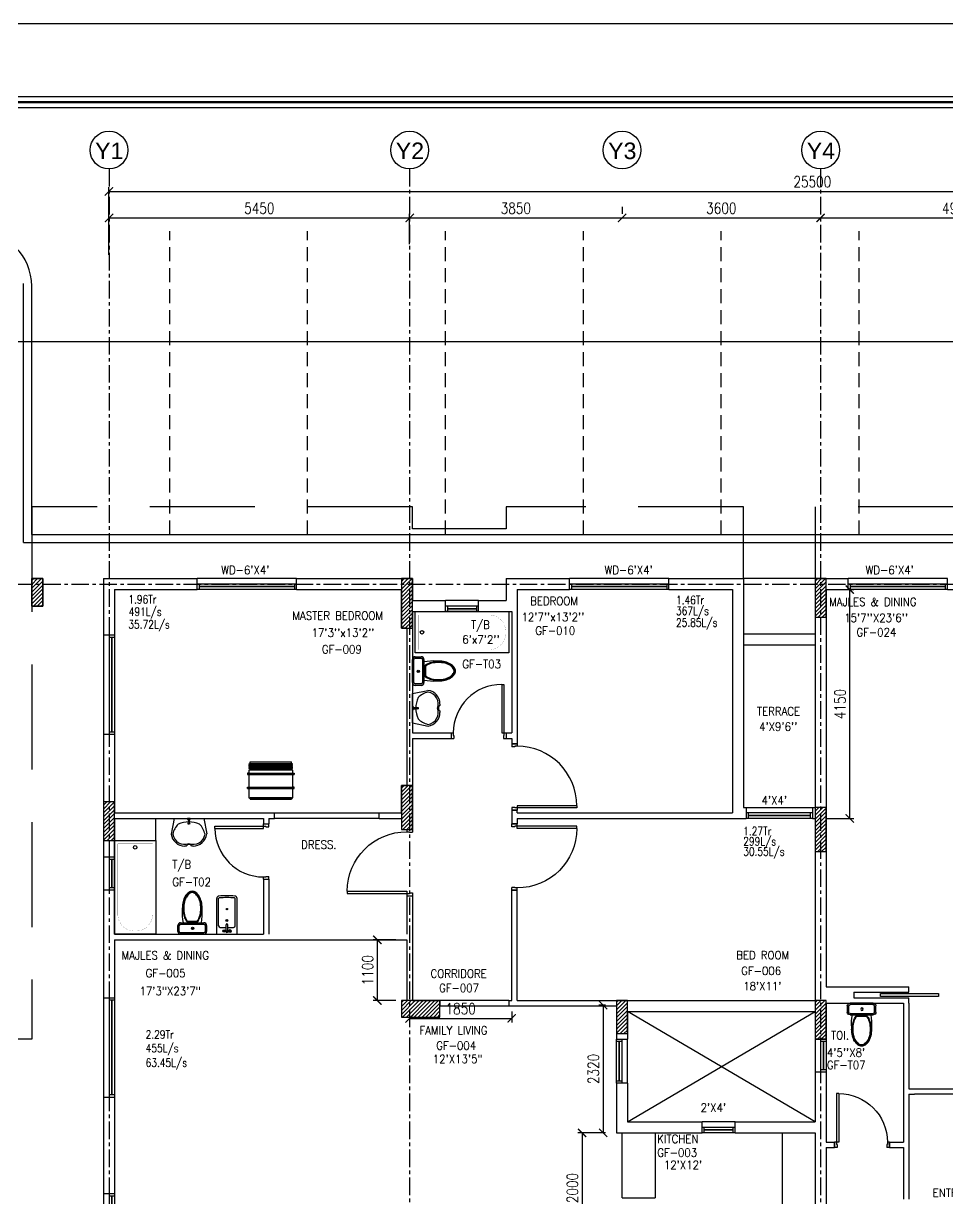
# Model space of a CAD drawing. Header units: millimetres. Extents: x -1288794 to 2153086, y -2701644 to -1428868.
# Drawn here: x 456509 to 473259, y -1485109 to -1463806 of the extents above; entities that cross this region are included whole.
import ezdxf
from ezdxf.enums import TextEntityAlignment as Align

# ---------------------------------------------------------------- set-up
doc = ezdxf.new("R2010")
doc.units = ezdxf.units.MM
doc.header["$LTSCALE"] = 100
doc.header["$PDMODE"] = 34
for name, pattern in [('CENTER', [50.8, 31.75, -6.35, 6.35, -6.35]), ('DASHED', [19.05, 12.7, -6.35]), ('DASHED2', [9.525, 6.35, -3.175]), ('HIDDEN', [9.525, 6.35, -3.175])]:
    doc.linetypes.add(name, pattern=pattern)
for name, color, linetype in [('A-ANNO-DIMS', 1, 'Continuous'), ('A-ANNO-SYMB', 33, 'Continuous'), ('A-ANNO-TEXT', 8, 'Continuous'), ('A-AREA', 8, 'CENTER'), ('A-DOOR', 4, 'Continuous'), ('A-FLOR-OVHD', 4, 'DASHED2'), ('A-FLOR-PFIX', 8, 'Continuous'), ('A-FLOR-SPCL', 8, 'Continuous'), ('A-GLAZ', 5, 'Continuous'), ('A-GRID', 253, 'CENTER'), ('A-WALL-FULL', 8, 'Continuous'), ('AC- SUIPPOR', 7, 'HIDDEN'), ('AC-HLTEXT', 100, 'Continuous'), ('AC-SAD TEXT', 3, 'Continuous'), ('AC-UNIT', 5, 'Continuous'), ('L-WALK', 8, 'Continuous'), ('LOGO LINE', 7, 'Continuous'), ('LOGO1LINE', 7, 'Continuous'), ('S-COL- HACT.', 9, 'Continuous'), ('S-COL.', 8, 'Continuous'), ('WALL', 42, 'Continuous')]:
    doc.layers.add(name, color=color, linetype=linetype)
doc.styles.add('ROMANS', font='romans.shx', dxfattribs={"width": 0.8})
doc.styles.add('SANSSERIF', font='sas_____.pfb')
doc.styles.add('SIMPLEX', font='simplex.shx', dxfattribs={"width": 0.8})
doc.dimstyles.new('100 of DIM2', dxfattribs={"dimscale": 0, "dimtxt": 200, "dimasz": 150, "dimexe": 75, "dimexo": 200, "dimgap": 75, "dimtad": 1, "dimdec": 0, "dimrnd": 5, "dimzin": 0, "dimdsep": 46, "dimtxsty": 'ROMANS', "dimblk": 'ARCHTICK', "dimcen": 100, "dimclrd": 94, "dimclre": 94, "dimclrt": 2, "dimadec": 0, "dimazin": 0, "dimtfac": 1, "dimtdec": 0, "dimtofl": 0, "dimtmove": 2, "dimatfit": 3, "dimldrblk": 'OPEN90', "dimfxl": 75, "dimtolj": 1, "dimtzin": 0, "dimarcsym": 0})
pattern_1 = [(45, (1580014.344, -1109556.65), (-35.355339, 35.355339), [])]

# ---------------------------------------------------------------- blocks, each defined once
blk = doc.blocks.new('W-180')
for p, q in [((1800, 100), (0, 100)), ((1800, 0), (0, 0)), ((40, 0), (40, 100)), ((1760, 100), (1760, 0))]:
    blk.add_line(p, q)
at = {"linetype": 'Continuous'}
for p, q in [((1760, 53), (40, 53)), ((1760, 47), (40, 47))]:
    blk.add_line(p, q, dxfattribs=at)
blk = doc.blocks.new('D-120-R1')
for p, q in [((-80, 1180), (-40, 1180)), ((-80, 1180), (-80, 100)), ((-40, 1180), (-40, 55)), ((-1200, 100), (-1160, 100)), ((-1200, 100), (-1200, 0)), ((-1160, 100), (-1160, 55)), ((-1160, 55), (-1150, 55)), ((-1150, 55), (-1150, 0)), ((-80, 100), (0, 100)), ((-50, 55), (-40, 55)), ((-50, 55), (-50, 0)), ((-50, 0), (0, 0)), ((0, 100), (0, 0)), ((-1200, 0), (-1150, 0))]:
    blk.add_line(p, q)
at = {"linetype": 'Continuous'}
blk.add_arc((-80, 100), 1080, 90, 180, dxfattribs=at)
blk = doc.blocks.new('D-100-R1')
for p, q in [((-80, 980), (-80, 100)), ((-80, 980), (-40, 980)), ((-40, 980), (-40, 55)), ((-1000, 100), (-1000, 0)), ((-1000, 100), (-960, 100)), ((-960, 100), (-960, 55)), ((-960, 55), (-950, 55)), ((-950, 55), (-950, 0)), ((-80, 100), (0, 100)), ((-50, 55), (-50, 0)), ((-50, 55), (-40, 55)), ((-50, 0), (0, 0)), ((0, 100), (0, 0)), ((-1000, 0), (-950, 0))]:
    blk.add_line(p, q)
at = {"linetype": 'Continuous'}
blk.add_arc((-80, 100), 880, 90, 180, dxfattribs=at)
blk = doc.blocks.new('W-60')
for p, q in [((600, 100), (0, 100)), ((600, 0), (0, 0)), ((40, 0), (40, 100)), ((560, 100), (560, 0))]:
    blk.add_line(p, q)
at = {"linetype": 'Continuous'}
for p, q in [((560, 53), (40, 53)), ((560, 47), (40, 47))]:
    blk.add_line(p, q, dxfattribs=at)
blk = doc.blocks.new('BIDET-1')
for p, q in [((175, 0), (-175, 0)), ((-185, -10), (-185, -649)), ((-150, -155), (-150, -649)), ((-15, -125), (-120, -125)), ((-39, -59), (-69, -59)), ((-54, -44), (-54, -74)), ((-15, -54), (-15, -174)), ((15, -54), (15, -174)), ((120, -125), (15, -125)), ((39, -59), (69, -59)), ((54, -44), (54, -74)), ((150, -155), (150, -649)), ((185, -10), (185, -649)), ((12, -250), (-12, -250)), ((-9, -259), (9, -241)), ((-9, -241), (9, -259)), ((0, -238), (0, -262))]:
    blk.add_line(p, q)
for centre, radius in [((-54, -59), 25), ((-54, -59), 20), ((-54, -59), 15.2), ((-54, -59), 10.2), ((54, -59), 20), ((54, -59), 15.2), ((54, -59), 10.2), ((0, -250), 17.5), ((0, -250), 12.5), ((0, -457), 12.5), ((0, -457), 10)]:
    blk.add_circle(centre, radius)
for centre, radius, start, end in [((-175, -10), 10, 90, 180), ((175, -10), 10, 0, 90), ((-120, -155), 30, 90, 180), ((0, -54), 20, 318.5904, 221.4096), ((0, -54), 15, 0, 180), ((0, -174), 15, 180, 0), ((120, -155), 30, 0, 90), ((-140, -649), 45, 180, 265.2062), ((-140, -649), 10, 180, 265.2062), ((0, 1020), 1720, 265.2062, 274.7938), ((0, 1020), 1685, 265.2062, 274.7938), ((140, -649), 10, 274.7938, 0), ((140, -649), 45, 274.7938, 0)]:
    blk.add_arc(centre, radius, start, end)
blk = doc.blocks.new('WC-1')
for p, q in [((-210, 0), (210, 0)), ((-260, -160), (-260, -50)), ((-235, -160), (-235, -50)), ((-210, -25), (210, -25)), ((210, -185), (-210, -185)), ((210, -210), (-210, -210)), ((235, -50), (235, -160)), ((260, -50), (260, -160)), ((91, -223), (-91, -223)), ((86, -235), (-86, -235))]:
    blk.add_line(p, q)
for radius in [22.1, 17.1]:
    blk.add_circle((-6, -107), radius)
for centre, radius, start, end in [((-210, -50), 50, 90, 180), ((-210, -160), 50, 180, 270), ((-210, -50), 25, 90, 180), ((-210, -160), 25, 180, 270), ((722, -383), 904, 168.9529, 184.0632), ((210, -50), 50, 360, 90), ((210, -50), 25, 360, 90), ((210, -160), 25, 270, 360), ((210, -160), 50, 270, 360), ((352, -470), 520, 166.4766, 180), ((352, -470), 507, 166.4766, 180), ((178, -428), 341, 149.8586, 166.4766), ((178, -428), 328, 149.8586, 166.4766), ((69, -365), 214, 138.4152, 149.8586), ((69, -365), 201, 139.9943, 149.8586), ((-69, -365), 201, 30.1414, 40.0057), ((-69, -365), 214, 30.1414, 41.5848), ((-178, -428), 328, 13.5234, 30.1414), ((-178, -428), 341, 13.5234, 30.1414), ((-352, -470), 507, 360, 13.5234), ((-352, -470), 520, 360, 13.5234), ((352, -470), 532, 177.5541, 180), ((352, -470), 532, 180, 193.5234), ((352, -470), 520, 180, 193.5234), ((178, -512), 353, 193.5234, 210.1414), ((352, -470), 507, 180, 193.5234), ((178, -512), 341, 193.5234, 210.1414), ((178, -512), 328, 193.5234, 210.1414), ((-178, -512), 328, 329.8586, 346.4766), ((-178, -512), 341, 329.8586, 346.4766), ((-178, -512), 353, 329.8586, 346.4766), ((-352, -470), 507, 346.4766, 360), ((-352, -470), 520, 346.4766, 360), ((-352, -470), 532, 346.4766, 360), ((-352, -470), 532, 360, 2.4459), ((69, -575), 226, 210.1414, 234.4972), ((69, -575), 214, 210.1414, 234.4972), ((69, -575), 201, 210.1414, 234.4972), ((0, -672), 108, 234.4972, 270), ((0, -672), 95.9, 234.4972, 270), ((0, -672), 83.4, 234.4972, 270), ((0, -672), 83.4, 270, 305.5028), ((0, -672), 95.9, 270, 305.5028), ((0, -672), 108, 270, 305.5028), ((-69, -575), 201, 305.5028, 329.8586), ((-69, -575), 214, 305.5028, 329.8586), ((-69, -575), 226, 305.5028, 329.8586)]:
    blk.add_arc(centre, radius, start, end)
at = {"linetype": 'Continuous', "ltscale": 50}
blk.add_arc((-722, -383), 904, 355.9368, 11.0471, dxfattribs=at)
blk = doc.blocks.new('LAV-4')
for p, q in [((-266, 0), (-322, -283)), ((-266, 0), (268, 0)), ((268, 0), (324, -280)), ((-48, -500), (-75, -500)), ((75, -500), (50, -500))]:
    blk.add_line(p, q)
for points in [[(-25, 0), (-25, -18), (25, -18), (25, 0)], [(-9, -20), (-9, -57), (8, -57), (8, -20)]]:
    blk.add_lwpolyline(points, close=True)
blk.add_circle((0, -91), 15.4)
for centre, radius, start, end in [((74, -366), 375, 135.3333, 167.1432), ((0, -539), 477, 66.1261, 113.874), ((-74, -366), 375, 12.5199, 44.6667), ((-75, -250), 250, 187.6784, 270), ((-75, -250), 220, 188.5814, 289.9523), ((75, -250), 220, 250.0878, 350.8515), ((75, -250), 250, 270, 353.0121), ((1, -527), 55.9, 28.7827, 151.2173), ((50, -499), 0, 238.1883, 0)]:
    blk.add_arc(centre, radius, start, end)
blk = doc.blocks.new('BT-2')
blk.add_lwpolyline([(0, 750), (1700, 750), (1700, 0), (0, 0)], close=True)
at = {"const_width": 2}
blk.add_lwpolyline([(60, 690), (1340, 690, -0.414214), (1640, 390), (1640, 360, -0.414214), (1340, 60), (60, 60)], format="xyb", close=True, dxfattribs=at)
blk.add_circle((125, 375), 31.9)
blk = doc.blocks.new('W-80')
for p, q in [((800, 100), (0, 100)), ((800, 0), (0, 0)), ((40, 0), (40, 100)), ((760, 100), (760, 0))]:
    blk.add_line(p, q)
at = {"linetype": 'Continuous'}
for p, q in [((760, 53), (40, 53)), ((760, 47), (40, 47))]:
    blk.add_line(p, q, dxfattribs=at)
blk = doc.blocks.new('W-120')
for p, q in [((1200, 100), (0, 100)), ((1200, 0), (0, 0)), ((40, 0), (40, 100)), ((1160, 100), (1160, 0))]:
    blk.add_line(p, q)
at = {"linetype": 'Continuous'}
for p, q in [((1160, 53), (40, 53)), ((1160, 47), (40, 47))]:
    blk.add_line(p, q, dxfattribs=at)
blk = doc.blocks.new('_ArchTick')
at = {"color": 0, "linetype": 'ByBlock', "const_width": 0.15}
blk.add_lwpolyline([(-0.5, -0.5), (0.5, 0.5)], dxfattribs=at)
blk = doc.blocks.new('*D63')
at = {"layer": 'A-ANNO-DIMS', "color": 94, "lineweight": -2, "ltscale": 3, "transparency": 16777216}
for p, q in [((467359, -1467131), (467359, -1467256)), ((470959, -1467131), (470959, -1467256)), ((467359, -1467331), (470959, -1467331))]:
    blk.add_line(p, q, dxfattribs=at)
at = {"layer": 'Defpoints', "color": 0, "ltscale": 3, "transparency": 16777216}
for p in [(467359, -1467331), (470959, -1467331), (470959, -1467331)]:
    blk.add_point(p, dxfattribs=at)
at = {"layer": 'A-ANNO-DIMS', "color": 94, "lineweight": -2, "ltscale": 3, "transparency": 16777216, "xscale": 150, "yscale": 150, "zscale": 150, "rotation": 180}
blk.add_blockref('_ArchTick', (467359, -1467331), dxfattribs=at)
at = {"layer": 'A-ANNO-DIMS', "color": 94, "lineweight": -2, "ltscale": 3, "transparency": 16777216, "xscale": 150, "yscale": 150, "zscale": 150}
blk.add_blockref('_ArchTick', (470959, -1467331), dxfattribs=at)
at = {"layer": 'A-ANNO-DIMS', "color": 2, "ltscale": 3, "transparency": 16777216, "insert": (469159, -1467156), "char_height": 200, "attachment_point": 5, "style": 'ROMANS'}
blk.add_mtext('\\A1;3600', dxfattribs=at)
blk = doc.blocks.new('_Open90')
at = {"color": 0, "linetype": 'ByBlock', "lineweight": -2}
for p, q in [((0, 0), (-1, 0)), ((-0.5, 0.5), (0, 0)), ((0, 0), (-0.5, -0.5))]:
    blk.add_line(p, q, dxfattribs=at)
blk = doc.blocks.new('*D65')
at = {"layer": 'A-ANNO-DIMS', "color": 94, "lineweight": -2, "ltscale": 3, "transparency": 16777216}
for p, q in [((458059, -1467807), (458059, -1467256)), ((463509, -1467807), (463509, -1467256)), ((458059, -1467331), (463509, -1467331))]:
    blk.add_line(p, q, dxfattribs=at)
at = {"layer": 'Defpoints', "color": 0, "ltscale": 3, "transparency": 16777216}
for p in [(463509, -1467331), (458059, -1468007), (463509, -1468007)]:
    blk.add_point(p, dxfattribs=at)
at = {"layer": 'A-ANNO-DIMS', "color": 94, "lineweight": -2, "ltscale": 3, "transparency": 16777216, "xscale": 150, "yscale": 150, "zscale": 150, "rotation": 180}
blk.add_blockref('_ArchTick', (458059, -1467331), dxfattribs=at)
at = {"layer": 'A-ANNO-DIMS', "color": 94, "lineweight": -2, "ltscale": 3, "transparency": 16777216, "xscale": 150, "yscale": 150, "zscale": 150}
blk.add_blockref('_ArchTick', (463509, -1467331), dxfattribs=at)
at = {"layer": 'A-ANNO-DIMS', "color": 2, "ltscale": 3, "transparency": 16777216, "insert": (460784, -1467156), "char_height": 200, "attachment_point": 5, "style": 'ROMANS'}
blk.add_mtext('\\A1;5450', dxfattribs=at)
blk = doc.blocks.new('*D66')
at = {"layer": 'A-ANNO-DIMS', "color": 94, "lineweight": -2, "ltscale": 3, "transparency": 16777216}
for p, q in [((463509, -1467807), (463509, -1467256)), ((467359, -1467131), (467359, -1467256)), ((463509, -1467331), (467359, -1467331))]:
    blk.add_line(p, q, dxfattribs=at)
at = {"layer": 'Defpoints', "color": 0, "ltscale": 3, "transparency": 16777216}
for p in [(467359, -1467331), (467359, -1467331), (463509, -1468007)]:
    blk.add_point(p, dxfattribs=at)
at = {"layer": 'A-ANNO-DIMS', "color": 94, "lineweight": -2, "ltscale": 3, "transparency": 16777216, "xscale": 150, "yscale": 150, "zscale": 150, "rotation": 180}
blk.add_blockref('_ArchTick', (463509, -1467331), dxfattribs=at)
at = {"layer": 'A-ANNO-DIMS', "color": 94, "lineweight": -2, "ltscale": 3, "transparency": 16777216, "xscale": 150, "yscale": 150, "zscale": 150}
blk.add_blockref('_ArchTick', (467359, -1467331), dxfattribs=at)
at = {"layer": 'A-ANNO-DIMS', "color": 2, "ltscale": 3, "transparency": 16777216, "insert": (465434, -1467156), "char_height": 200, "attachment_point": 5, "style": 'ROMANS'}
blk.add_mtext('\\A1;3850', dxfattribs=at)
blk = doc.blocks.new('*D67')
at = {"layer": 'A-ANNO-DIMS', "color": 94, "lineweight": -2, "ltscale": 3, "transparency": 16777216}
for p, q in [((470959, -1467131), (470959, -1467256)), ((475909, -1467131), (475909, -1467256)), ((470959, -1467331), (475909, -1467331))]:
    blk.add_line(p, q, dxfattribs=at)
at = {"layer": 'Defpoints', "color": 0, "ltscale": 3, "transparency": 16777216}
for p in [(470959, -1467331), (475909, -1467331), (475909, -1467331)]:
    blk.add_point(p, dxfattribs=at)
at = {"layer": 'A-ANNO-DIMS', "color": 94, "lineweight": -2, "ltscale": 3, "transparency": 16777216, "xscale": 150, "yscale": 150, "zscale": 150, "rotation": 180}
blk.add_blockref('_ArchTick', (470959, -1467331), dxfattribs=at)
at = {"layer": 'A-ANNO-DIMS', "color": 94, "lineweight": -2, "ltscale": 3, "transparency": 16777216, "xscale": 150, "yscale": 150, "zscale": 150}
blk.add_blockref('_ArchTick', (475909, -1467331), dxfattribs=at)
at = {"layer": 'A-ANNO-DIMS', "color": 2, "ltscale": 3, "transparency": 16777216, "insert": (473434, -1467156), "char_height": 200, "attachment_point": 5, "style": 'ROMANS'}
blk.add_mtext('\\A1;4950', dxfattribs=at)
blk = doc.blocks.new('*D68')
at = {"layer": 'A-ANNO-DIMS', "color": 94, "lineweight": -2, "ltscale": 3, "transparency": 16777216}
for p, q in [((458059, -1468002), (458059, -1466776)), ((458059, -1466851), (483559, -1466851)), ((483559, -1468002), (483559, -1466776))]:
    blk.add_line(p, q, dxfattribs=at)
at = {"layer": 'Defpoints', "color": 0, "ltscale": 3, "transparency": 16777216}
for p in [(483559, -1466851), (458059, -1468202), (483559, -1468202)]:
    blk.add_point(p, dxfattribs=at)
at = {"layer": 'A-ANNO-DIMS', "color": 94, "lineweight": -2, "ltscale": 3, "transparency": 16777216, "xscale": 150, "yscale": 150, "zscale": 150, "rotation": 180}
blk.add_blockref('_ArchTick', (458059, -1466851), dxfattribs=at)
at = {"layer": 'A-ANNO-DIMS', "color": 94, "lineweight": -2, "ltscale": 3, "transparency": 16777216, "xscale": 150, "yscale": 150, "zscale": 150}
blk.add_blockref('_ArchTick', (483559, -1466851), dxfattribs=at)
at = {"layer": 'A-ANNO-DIMS', "color": 2, "ltscale": 3, "transparency": 16777216, "insert": (470809, -1466676), "char_height": 200, "attachment_point": 5, "style": 'ROMANS'}
blk.add_mtext('\\A1;25500', dxfattribs=at)
blk = doc.blocks.new('*D93')
at = {"layer": 'AC-HLTEXT', "color": 94, "lineweight": -2, "transparency": 16777216}
for p, q in [((463259, -1480419), (462848, -1480419)), ((462923, -1480419), (462923, -1481519)), ((463259, -1481519), (462848, -1481519))]:
    blk.add_line(p, q, dxfattribs=at)
at = {"layer": 'Defpoints', "color": 0, "transparency": 16777216}
for p in [(463459, -1480419), (462923, -1481519), (463459, -1481519)]:
    blk.add_point(p, dxfattribs=at)
at = {"layer": 'AC-HLTEXT', "color": 94, "lineweight": -2, "transparency": 16777216, "xscale": 150, "yscale": 150, "zscale": 150}
for p, rotation in [((462923, -1480419), 90), ((462923, -1481519), 270)]:
    blk.add_blockref('_ArchTick', p, dxfattribs=dict(at, rotation=rotation))
at = {"layer": 'AC-HLTEXT', "color": 2, "transparency": 16777216, "insert": (462748, -1480969), "char_height": 200, "attachment_point": 5, "rotation": 90, "style": 'ROMANS'}
blk.add_mtext('\\A1;1100', dxfattribs=at)
blk = doc.blocks.new('*D96')
at = {"layer": 'AC-HLTEXT', "color": 94, "lineweight": -2, "transparency": 16777216}
for p, q in [((467059, -1481601), (466941, -1481601)), ((467016, -1481601), (467016, -1483919)), ((467059, -1483919), (466941, -1483919))]:
    blk.add_line(p, q, dxfattribs=at)
at = {"layer": 'Defpoints', "color": 0, "transparency": 16777216}
for p in [(467259, -1481601), (467016, -1483919), (467259, -1483919)]:
    blk.add_point(p, dxfattribs=at)
at = {"layer": 'AC-HLTEXT', "color": 94, "lineweight": -2, "transparency": 16777216, "xscale": 150, "yscale": 150, "zscale": 150}
for p, rotation in [((467016, -1481601), 90), ((467016, -1483919), 270)]:
    blk.add_blockref('_ArchTick', p, dxfattribs=dict(at, rotation=rotation))
at = {"layer": 'AC-HLTEXT', "color": 2, "transparency": 16777216, "insert": (466841, -1482760), "char_height": 200, "attachment_point": 5, "rotation": 90, "style": 'ROMANS'}
blk.add_mtext('\\A1;2320', dxfattribs=at)
blk = doc.blocks.new('*D97')
at = {"layer": 'AC-HLTEXT', "color": 94, "lineweight": -2, "transparency": 16777216}
for p, q in [((463509, -1481719), (463509, -1481918)), ((465359, -1481719), (465359, -1481918)), ((463509, -1481843), (465359, -1481843))]:
    blk.add_line(p, q, dxfattribs=at)
at = {"layer": 'Defpoints', "color": 0, "transparency": 16777216}
for p in [(463509, -1481519), (465359, -1481519), (465359, -1481843)]:
    blk.add_point(p, dxfattribs=at)
at = {"layer": 'AC-HLTEXT', "color": 94, "lineweight": -2, "transparency": 16777216, "xscale": 150, "yscale": 150, "zscale": 150, "rotation": 180}
blk.add_blockref('_ArchTick', (463509, -1481843), dxfattribs=at)
at = {"layer": 'AC-HLTEXT', "color": 94, "lineweight": -2, "transparency": 16777216, "xscale": 150, "yscale": 150, "zscale": 150}
blk.add_blockref('_ArchTick', (465359, -1481843), dxfattribs=at)
at = {"layer": 'AC-HLTEXT', "color": 2, "transparency": 16777216, "insert": (464434, -1481668), "char_height": 200, "attachment_point": 5, "style": 'ROMANS'}
blk.add_mtext('\\A1;1850', dxfattribs=at)
blk = doc.blocks.new('*D98')
at = {"layer": 'AC-HLTEXT', "color": 94, "lineweight": -2, "transparency": 16777216}
for p, q in [((467059, -1483919), (466560, -1483919)), ((466635, -1483919), (466635, -1485919)), ((467059, -1485919), (466560, -1485919))]:
    blk.add_line(p, q, dxfattribs=at)
at = {"layer": 'Defpoints', "color": 0, "transparency": 16777216}
for p in [(467259, -1483919), (466635, -1485919), (467259, -1485919)]:
    blk.add_point(p, dxfattribs=at)
at = {"layer": 'AC-HLTEXT', "color": 94, "lineweight": -2, "transparency": 16777216, "xscale": 150, "yscale": 150, "zscale": 150}
for p, rotation in [((466635, -1483919), 90), ((466635, -1485919), 270)]:
    blk.add_blockref('_ArchTick', p, dxfattribs=dict(at, rotation=rotation))
at = {"layer": 'AC-HLTEXT', "color": 2, "transparency": 16777216, "insert": (466460, -1484919), "char_height": 200, "attachment_point": 5, "rotation": 90, "style": 'ROMANS'}
blk.add_mtext('\\A1;2000', dxfattribs=at)
blk = doc.blocks.new('*D99')
at = {"layer": 'AC-HLTEXT', "color": 94, "lineweight": -2, "transparency": 16777216}
for p, q in [((471059, -1474069), (471562, -1474069)), ((471487, -1478219), (471487, -1474069)), ((471059, -1478219), (471562, -1478219))]:
    blk.add_line(p, q, dxfattribs=at)
at = {"layer": 'Defpoints', "color": 0, "transparency": 16777216}
for p in [(470859, -1474069), (471487, -1474069), (470859, -1478219)]:
    blk.add_point(p, dxfattribs=at)
at = {"layer": 'AC-HLTEXT', "color": 94, "lineweight": -2, "transparency": 16777216, "xscale": 150, "yscale": 150, "zscale": 150}
for p, rotation in [((471487, -1474069), 90), ((471487, -1478219), 270)]:
    blk.add_blockref('_ArchTick', p, dxfattribs=dict(at, rotation=rotation))
at = {"layer": 'AC-HLTEXT', "color": 2, "transparency": 16777216, "insert": (471312, -1476144), "char_height": 200, "attachment_point": 5, "rotation": 90, "style": 'ROMANS'}
blk.add_mtext('\\A1;4150', dxfattribs=at)
blk = doc.blocks.new('A$C44FB0367')
at = {"layer": 'WALL', "ltscale": 30}
h = blk.add_hatch(dxfattribs=at)
h.set_pattern_fill('NET3', color=2, scale=100, style=0)
h.set_pattern_definition([(0, (19935.246, -11666.627), (0, 12.5), []), (60, (19935.246, -11666.627), (-10.8253175, 6.25), []), (120, (19935.246, -11666.627), (-10.8253175, -6.25), [])])
h.paths.add_polyline_path([(775, 250), (775, 275), (25, 275), (25, 250)])
at = {"layer": 'WALL', "color": 5, "ltscale": 30}
for p, q in [((25, 250), (25, 275)), ((25, 275), (775, 275)), ((775, 250), (775, 275))]:
    blk.add_line(p, q, dxfattribs=at)
at = {"layer": 'WALL', "color": 8, "ltscale": 30}
for p, q in [((25, -275), (0, -287.5)), ((0, -287.5), (25, -300)), ((25, -300), (0, -312.5)), ((0, -312.5), (25, -325)), ((25, -325), (0, -337.5)), ((0, -337.5), (25, -350)), ((25, -350), (0, -362.5)), ((0, -362.5), (25, -375)), ((25, -250), (25, -275)), ((25, -250), (25, -275)), ((25, -275), (775, -275)), ((25, -300), (775, -300)), ((25, -325), (775, -325)), ((25, -350), (775, -350)), ((25, -375), (775, -375)), ((25, -375), (25, -400)), ((25, -400), (775, -400)), ((775, -250), (775, -275)), ((775, -275), (800, -287.5)), ((800, -287.5), (775, -300)), ((775, -300), (800, -312.5)), ((800, -312.5), (775, -325)), ((775, -325), (800, -337.5)), ((800, -337.5), (775, -350)), ((775, -350), (800, -362.5)), ((800, -362.5), (775, -375)), ((775, -375), (775, -400))]:
    blk.add_line(p, q, dxfattribs=at)
at = {"layer": 'WALL', "color": 5, "ltscale": 30}
blk.add_lwpolyline([(0, 250), (800, 250), (800, -250), (0, -250)], close=True, dxfattribs=at)
blk = doc.blocks.new('A$C5F1D0244')
at = {"layer": 'AC- SUIPPOR', "ltscale": 5}
for p, q in [((-25, 425), (-25, -425)), ((0, 425), (0, -425))]:
    blk.add_line(p, q, dxfattribs=at)
at = {"layer": 'AC- SUIPPOR', "ltscale": 30}
for points in [[(-25, 400), (0, 400), (0, 425), (-25, 425)], [(-25, -400), (0, -400), (0, -425), (-25, -425)]]:
    blk.add_lwpolyline(points, close=True, dxfattribs=at)
for centre in [(-12.5, 412.5), (-12.5, -412.5)]:
    blk.add_circle(centre, 5, dxfattribs=at)

msp = doc.modelspace()

# ---------------------------------------------------------------- hatches: boundary and pattern name
at = {"layer": 'S-COL- HACT.', "linetype": 'Continuous', "ltscale": 3}
h = msp.add_hatch(dxfattribs=at)
h.set_pattern_fill('ANSI31', color=256, scale=400, style=0)
h.set_pattern_definition(pattern_1)
h.paths.add_polyline_path([(456859.2, -1474368.6), (456859.2, -1473868.6), (456659.2, -1473868.6), (456659.2, -1474368.6)])
h = msp.add_hatch(dxfattribs=at)
h.set_pattern_fill('ANSI31', color=256, scale=400, style=0)
h.set_pattern_definition(pattern_1)
h.paths.add_polyline_path([(463559.2, -1474768.6), (463559.2, -1473868.6), (463359.2, -1473868.6), (463359.2, -1474768.6)])
h = msp.add_hatch(dxfattribs=at)
h.set_pattern_fill('ANSI31', color=256, scale=400, style=0)
h.set_pattern_definition(pattern_1)
h.paths.add_polyline_path([(470859.2, -1473868.6), (470859.2, -1474568.6), (471059.2, -1474568.6), (471059.2, -1473868.6)])
h = msp.add_hatch(dxfattribs=at)
h.set_pattern_fill('ANSI31', color=256, scale=400, style=0)
h.set_pattern_definition(pattern_1)
h.paths.add_polyline_path([(463559.2, -1478418.6), (463559.2, -1477618.6), (463359.2, -1477618.6), (463359.2, -1478418.6)])
h = msp.add_hatch(dxfattribs=at)
h.set_pattern_fill('ANSI31', color=256, scale=400, style=0)
h.set_pattern_definition(pattern_1)
h.paths.add_polyline_path([(457959.2, -1477918.6), (457959.2, -1478618.6), (458159.2, -1478618.6), (458159.2, -1477918.6)])
h = msp.add_hatch(dxfattribs=at)
h.set_pattern_fill('ANSI31', color=256, scale=400, style=0)
h.set_pattern_definition(pattern_1)
h.paths.add_polyline_path([(471059.2, -1478818.6), (471059.2, -1478018.6), (470859.2, -1478018.6), (470859.2, -1478818.6)])
h = msp.add_hatch(dxfattribs=at)
h.set_pattern_fill('ANSI31', color=256, scale=400, style=0)
h.set_pattern_definition(pattern_1)
h.paths.add_polyline_path([(464059.2, -1481518.6), (463359.2, -1481518.6), (463359.2, -1481818.6), (464059.2, -1481818.6)])
h = msp.add_hatch(dxfattribs=at)
h.set_pattern_fill('ANSI31', color=256, scale=400, style=0)
h.set_pattern_definition(pattern_1)
h.paths.add_polyline_path([(467259.2, -1481518.6), (467259.2, -1482118.6), (467459.2, -1482118.6), (467459.2, -1481518.6)])
h = msp.add_hatch(dxfattribs=at)
h.set_pattern_fill('ANSI31', color=256, scale=400, style=0)
h.set_pattern_definition(pattern_1)
h.paths.add_polyline_path([(470859.2, -1481518.6), (470859.2, -1482218.6), (471059.2, -1482218.6), (471059.2, -1481518.6)])

# ---------------------------------------------------------------- linework, layer by layer
at = {"layer": 'A-ANNO-SYMB', "ltscale": 3}
for centre in [(458059.2, -1466100.5), (463509.2, -1466100.5), (467359.2, -1466100.5), (470959.2, -1466100.5)]:
    msp.add_circle(centre, 342.2, dxfattribs=at)
at = {"layer": 'A-AREA', "ltscale": 15}
msp.add_line((453659.2, -1469568.6), (485759.2, -1469568.6), dxfattribs=at)
at = {"layer": 'A-DOOR', "ltscale": 3}
msp.add_lwpolyline([(472043.2, -1481443.6), (472043.2, -1481393.6), (473093.2, -1481393.6), (473093.2, -1481443.6), (472043.2, -1481443.6)], dxfattribs=at)
at = {"layer": 'A-FLOR-OVHD', "linetype": 'Continuous', "ltscale": 3}
for p, q in [((461059.2, -1478118.6), (462959.2, -1478118.6)), ((462959.2, -1478218.6), (461059.2, -1478218.6)), ((465309.2, -1481518.6), (464059.2, -1481518.6)), ((464059.2, -1481618.6), (465309.2, -1481618.6)), ((472659.2, -1483118.6), (474459.2, -1483118.6)), ((474459.2, -1483218.6), (472659.2, -1483218.6))]:
    msp.add_line(p, q, dxfattribs=at)
at = {"layer": 'A-FLOR-OVHD', "ltscale": 3}
msp.add_lwpolyline([(479259.2, -1472568.6), (470859.2, -1472568.6), (470859.2, -1473868.6), (469559.2, -1473868.6), (469559.2, -1472568.6), (465259.2, -1472568.6), (465259.2, -1472968.6), (463559.2, -1472968.6), (463559.2, -1472568.6), (456659.2, -1472568.6), (456659.2, -1482218.6), (455659.2, -1482218.6), (455659.2, -1486718.6)], dxfattribs=at)
at = {"layer": 'A-FLOR-PFIX', "ltscale": 3}
msp.add_line((458909.2, -1478618.6), (458909.2, -1478218.6), dxfattribs=at)
at = {"layer": 'A-FLOR-SPCL', "ltscale": 3}
for p, q in [((469559.2, -1474868.6), (470859.2, -1474868.6)), ((469559.2, -1475068.6), (470859.2, -1475068.6)), ((467459.2, -1483718.6), (470859.2, -1481718.6)), ((470859.2, -1483718.6), (467459.2, -1481718.6)), ((467359.2, -1485098.6), (467359.2, -1483918.6)), ((467959.2, -1483918.6), (467959.2, -1485098.6)), ((470259.2, -1483918.6), (470259.2, -1487068.6)), ((467359.2, -1485098.6), (467959.2, -1485098.6))]:
    msp.add_line(p, q, dxfattribs=at)
at = {"layer": 'A-GLAZ', "ltscale": 3}
for p, q in [((461459.2, -1473868.6), (459659.2, -1473868.6)), ((468209.2, -1473868.6), (466409.2, -1473868.6)), ((473259.2, -1473868.6), (471459.2, -1473868.6)), ((464759.2, -1474268.6), (464159.2, -1474268.6)), ((457959.2, -1474893.6), (457959.2, -1476693.6)), ((469609.2, -1478018.6), (470809.2, -1478018.6)), ((457959.2, -1478918.6), (457959.2, -1479518.6)), ((457959.2, -1481468.6), (457959.2, -1483268.6)), ((467459.2, -1483018.6), (467459.2, -1482218.6)), ((470859.2, -1482218.6), (470859.2, -1482818.6)), ((469409.2, -1483718.6), (468809.2, -1483718.6)), ((457959.2, -1485018.6), (457959.2, -1486818.6))]:
    msp.add_line(p, q, dxfattribs=at)
at = {"layer": 'A-GRID', "ltscale": 0.1}
for p, q in [((458059.2, -1466442.6), (458059.2, -1514577)), ((463509.2, -1466442.6), (463509.2, -1514577)), ((470959.2, -1466442.6), (470959.2, -1514577)), ((446201.9, -1473968.6), (489741.5, -1473968.6))]:
    msp.add_line(p, q, dxfattribs=at)
at = {"layer": 'A-WALL-FULL', "ltscale": 3}
for p, q in [((457959.2, -1473868.6), (459659.2, -1473868.6)), ((457959.2, -1473868.6), (457959.2, -1474893.6)), ((459659.2, -1474068.6), (459659.2, -1473868.6)), ((461459.2, -1473868.6), (463559.2, -1473868.6)), ((461459.2, -1474068.6), (461459.2, -1473868.6)), ((463559.2, -1473868.6), (463559.2, -1474268.6)), ((465259.2, -1473868.6), (466409.2, -1473868.6)), ((465259.2, -1473868.6), (465259.2, -1474268.6)), ((466409.2, -1474068.6), (466409.2, -1473868.6)), ((468209.2, -1473868.6), (469559.2, -1473868.6)), ((468209.2, -1474068.6), (468209.2, -1473868.6)), ((469559.2, -1473868.6), (469559.2, -1478018.6)), ((470859.2, -1473868.6), (471459.2, -1473868.6)), ((470859.2, -1473868.6), (470859.2, -1478018.6)), ((471459.2, -1474068.6), (471459.2, -1473868.6)), ((473259.2, -1474068.6), (473259.2, -1473868.6)), ((458159.2, -1474068.6), (459659.2, -1474068.6)), ((458159.2, -1474068.6), (458159.2, -1474893.6)), ((461459.2, -1474068.6), (463359.2, -1474068.6)), ((465459.2, -1474068.6), (466409.2, -1474068.6)), ((465459.2, -1474068.6), (465459.2, -1476868.6)), ((468209.2, -1474068.6), (469359.2, -1474068.6)), ((469359.2, -1474068.6), (469359.2, -1478118.6)), ((471059.2, -1474068.6), (471459.2, -1474068.6)), ((471059.2, -1474068.6), (471059.2, -1481268.6)), ((473259.2, -1474068.6), (473659.2, -1474068.6)), ((463559.2, -1474268.6), (464159.2, -1474268.6)), ((464159.2, -1474468.6), (464159.2, -1474268.6)), ((464759.2, -1474268.6), (465259.2, -1474268.6)), ((464759.2, -1474468.6), (464759.2, -1474268.6)), ((463559.2, -1474468.6), (464159.2, -1474468.6)), ((463559.2, -1474468.6), (463559.2, -1476668.6)), ((464759.2, -1474468.6), (465359.2, -1474468.6)), ((465359.2, -1474468.6), (465359.2, -1476668.6)), ((458159.2, -1474893.6), (457959.2, -1474893.6)), ((463459.2, -1474768.6), (463459.2, -1477618.6)), ((463559.2, -1476668.6), (464259.2, -1476668.6)), ((464259.2, -1476668.6), (464259.2, -1476768.6)), ((465259.2, -1476668.6), (465259.2, -1476768.6)), ((465259.2, -1476668.6), (465359.2, -1476668.6)), ((457959.2, -1476693.6), (457959.2, -1478918.6)), ((458159.2, -1476693.6), (457959.2, -1476693.6)), ((458159.2, -1476693.6), (458159.2, -1478118.6)), ((463559.2, -1476768.6), (464259.2, -1476768.6)), ((463559.2, -1476768.6), (463559.2, -1478418.6)), ((465259.2, -1476768.6), (465359.2, -1476768.6)), ((465359.2, -1476768.6), (465359.2, -1476868.6)), ((465359.2, -1476868.6), (465459.2, -1476868.6)), ((458159.2, -1478118.6), (461059.2, -1478118.6)), ((461059.2, -1478218.6), (461059.2, -1478118.6)), ((462959.2, -1478118.6), (463359.2, -1478118.6)), ((462959.2, -1478218.6), (462959.2, -1478118.6)), ((465359.2, -1478068.6), (465359.2, -1478318.6)), ((465359.2, -1478068.6), (465459.2, -1478068.6)), ((465459.2, -1478118.6), (465459.2, -1478068.6)), ((465459.2, -1478118.6), (469359.2, -1478118.6)), ((469559.2, -1478018.6), (469609.2, -1478018.6)), ((469609.2, -1478018.6), (469609.2, -1478218.6)), ((470809.2, -1478018.6), (470859.2, -1478018.6)), ((470809.2, -1478018.6), (470809.2, -1478218.6)), ((458159.2, -1478218.6), (460859.2, -1478218.6)), ((458159.2, -1478218.6), (458159.2, -1478918.6)), ((460859.2, -1478218.6), (460859.2, -1478318.6)), ((460859.2, -1478318.6), (460959.2, -1478318.6)), ((460959.2, -1478218.6), (461059.2, -1478218.6)), ((460959.2, -1478218.6), (460959.2, -1478318.6)), ((462959.2, -1478218.6), (463359.2, -1478218.6)), ((465359.2, -1478318.6), (465459.2, -1478318.6)), ((465459.2, -1478218.6), (469609.2, -1478218.6)), ((465459.2, -1478218.6), (465459.2, -1478318.6)), ((470809.2, -1478218.6), (470859.2, -1478218.6)), ((470859.2, -1478218.6), (470859.2, -1481518.6)), ((463459.2, -1478418.6), (463559.2, -1478418.6)), ((458159.2, -1478918.6), (457959.2, -1478918.6)), ((460859.2, -1479318.6), (460959.2, -1479318.6)), ((460859.2, -1479318.6), (460859.2, -1480318.6)), ((460959.2, -1479318.6), (460959.2, -1480318.6)), ((457959.2, -1479518.6), (457959.2, -1480218.6)), ((458159.2, -1479518.6), (457959.2, -1479518.6)), ((458159.2, -1479518.6), (458159.2, -1480318.6)), ((463459.2, -1479618.6), (463559.2, -1479618.6)), ((463459.2, -1479618.6), (463459.2, -1480318.6)), ((463559.2, -1479618.6), (463559.2, -1481518.6)), ((465359.2, -1479518.6), (465459.2, -1479518.6)), ((465359.2, -1481518.6), (465359.2, -1479518.6)), ((465459.2, -1481518.6), (465459.2, -1479518.6)), ((457959.2, -1480218.6), (457959.2, -1480218.6)), ((457959.2, -1480218.6), (457959.2, -1481468.6)), ((458159.2, -1480318.6), (460859.2, -1480318.6)), ((458159.2, -1480418.6), (463459.2, -1480418.6)), ((458159.2, -1480418.6), (458159.2, -1481468.6)), ((463459.2, -1480418.6), (463459.2, -1481518.6)), ((471059.2, -1481268.6), (472559.2, -1481268.6)), ((472559.2, -1481368.6), (472559.2, -1481268.6)), ((457959.2, -1481468.6), (458159.2, -1481468.6)), ((457959.2, -1481468.6), (458159.2, -1481468.6)), ((463559.2, -1481518.6), (464059.2, -1481518.6)), ((464059.2, -1481518.6), (464059.2, -1481618.6)), ((465309.2, -1481518.6), (465359.2, -1481518.6)), ((465309.2, -1481518.6), (465309.2, -1481618.6)), ((465459.2, -1481518.6), (470859.2, -1481518.6)), ((471059.2, -1481568.6), (471059.2, -1482218.6)), ((471059.2, -1481568.6), (472459.2, -1481568.6)), ((471559.2, -1481368.6), (472559.2, -1481368.6)), ((471559.2, -1481368.6), (471559.2, -1481468.6)), ((471559.2, -1481468.6), (472559.2, -1481468.6)), ((472459.2, -1481568.6), (472459.2, -1484086.6)), ((472559.2, -1481568.6), (472559.2, -1481468.6)), ((472559.2, -1481568.6), (472559.2, -1483118.6)), ((465309.2, -1481618.6), (467259.2, -1481618.6)), ((467259.2, -1481618.6), (467259.2, -1482218.6)), ((467459.2, -1481718.6), (470859.2, -1481718.6)), ((467459.2, -1481718.6), (467459.2, -1482218.6)), ((470859.2, -1481718.6), (470859.2, -1482218.6)), ((467259.2, -1482218.6), (467459.2, -1482218.6)), ((471059.2, -1482218.6), (470859.2, -1482218.6)), ((470859.2, -1482818.6), (470859.2, -1483718.6)), ((471059.2, -1482818.6), (470859.2, -1482818.6)), ((471059.2, -1482818.6), (471059.2, -1484086.6)), ((467459.2, -1483018.6), (467259.2, -1483018.6)), ((467259.2, -1483018.6), (467259.2, -1483918.6)), ((467459.2, -1483018.6), (467459.2, -1483718.6)), ((457959.2, -1483268.6), (458159.2, -1483268.6)), ((457959.2, -1483268.6), (457959.2, -1485018.6)), ((458159.2, -1483268.6), (458159.2, -1485018.6)), ((472559.2, -1483118.6), (472659.2, -1483118.6)), ((472559.2, -1483218.6), (472559.2, -1485118.6)), ((472559.2, -1483218.6), (472659.2, -1483218.6)), ((467459.2, -1483718.6), (468809.2, -1483718.6)), ((468809.2, -1483918.6), (468809.2, -1483718.6)), ((469409.2, -1483718.6), (470859.2, -1483718.6)), ((469409.2, -1483918.6), (469409.2, -1483718.6)), ((467259.2, -1483918.6), (468809.2, -1483918.6)), ((469409.2, -1483918.6), (470859.2, -1483918.6)), ((470859.2, -1483918.6), (470859.2, -1487068.6)), ((470859.2, -1483918.6), (470859.2, -1487668.6)), ((471059.2, -1484086.6), (471209.2, -1484086.6)), ((471209.2, -1484186.6), (471209.2, -1484086.6)), ((472209.2, -1484086.6), (472459.2, -1484086.6)), ((472209.2, -1484186.6), (472209.2, -1484086.6)), ((471059.2, -1484186.6), (471209.2, -1484186.6)), ((471059.2, -1484186.6), (471059.2, -1487668.6)), ((472209.2, -1484186.6), (472459.2, -1484186.6)), ((472459.2, -1484186.6), (472459.2, -1485118.6)), ((457959.2, -1485018.6), (458159.2, -1485018.6))]:
    msp.add_line(p, q, dxfattribs=at)
at = {"layer": 'A-WALL-FULL', "linetype": 'Continuous', "ltscale": 3}
for p, q in [((463359.2, -1474768.6), (463359.2, -1474068.6)), ((463459.2, -1474768.6), (463359.2, -1474768.6)), ((463359.2, -1478118.6), (463359.2, -1477618.6)), ((463359.2, -1477618.6), (463459.2, -1477618.6)), ((463359.2, -1478218.6), (463359.2, -1478418.6)), ((463359.2, -1478418.6), (463559.2, -1478418.6)), ((463459.2, -1481518.6), (463359.2, -1481518.6)), ((463359.2, -1481518.6), (463359.2, -1481818.6)), ((463359.2, -1481818.6), (463459.2, -1481818.6))]:
    msp.add_line(p, q, dxfattribs=at)
msp.add_lwpolyline([(456659.2, -1473868.6), (456859.2, -1473868.6), (456859.2, -1474368.6), (456659.2, -1474368.6)], close=True, dxfattribs=at)
at = {"layer": 'L-WALK', "linetype": 'DASHED', "ltscale": 0.2}
for p, q in [((459159.2, -1473068.6), (459159.2, -1467568.6)), ((461659.2, -1473068.6), (461659.2, -1467568.6)), ((464159.2, -1473068.6), (464159.2, -1467568.6)), ((466659.2, -1473068.6), (466659.2, -1467568.6)), ((469159.2, -1473068.6), (469159.2, -1467568.6)), ((471659.2, -1473068.6), (471659.2, -1467568.6))]:
    msp.add_line(p, q, dxfattribs=at)
at = {"layer": 'L-WALK', "ltscale": 3}
for p, q in [((456509.2, -1473218.6), (456509.2, -1468517.4)), ((456659.2, -1473068.6), (456659.2, -1468517.4)), ((456509.2, -1473218.6), (479259.2, -1473218.6)), ((456659.2, -1473068.6), (479159.2, -1473068.6))]:
    msp.add_line(p, q, dxfattribs=at)
msp.add_arc((455659.2, -1468568.6), 1000, 0, 90, dxfattribs=at)
at = {"layer": 'LOGO LINE'}
msp.add_lwpolyline([(512195.3, -1519493.9), (433437.3, -1519493.9), (433437.3, -1463806.4), (512195.3, -1463806.4)], close=True, dxfattribs=at)
at = {"layer": 'LOGO1LINE'}
for points in [[(510869.4, -1518168), (434763.2, -1518168), (434763.2, -1465132.3), (510869.4, -1465132.3)], [(500560.7, -1517969.1), (434962.1, -1517969.1), (434962.1, -1465331.1), (500560.7, -1465331.1)]]:
    msp.add_lwpolyline(points, close=True, dxfattribs=at)
at = {"layer": 'LOGO1LINE', "const_width": 39.8}
msp.add_lwpolyline([(510770, -1518068.5), (434862.6, -1518068.5), (434862.6, -1465231.7), (510770, -1465231.7)], close=True, dxfattribs=at)
at = {"layer": 'S-COL.', "linetype": 'Continuous', "ltscale": 3}
for points in [[(456859.2, -1474368.6), (456859.2, -1473868.6), (456659.2, -1473868.6), (456659.2, -1474368.6)], [(456859.2, -1474368.6), (456859.2, -1473868.6), (456659.2, -1473868.6), (456659.2, -1474368.6)], [(463559.2, -1474768.6), (463559.2, -1473868.6), (463359.2, -1473868.6), (463359.2, -1474768.6)], [(470859.2, -1473868.6), (470859.2, -1474568.6), (471059.2, -1474568.6), (471059.2, -1473868.6)], [(463559.2, -1478418.6), (463559.2, -1477618.6), (463359.2, -1477618.6), (463359.2, -1478418.6)], [(463559.2, -1478418.6), (463559.2, -1477618.6), (463359.2, -1477618.6), (463359.2, -1478418.6)], [(463559.2, -1478418.6), (463559.2, -1477618.6), (463359.2, -1477618.6), (463359.2, -1478418.6)], [(457959.2, -1477918.6), (457959.2, -1478618.6), (458159.2, -1478618.6), (458159.2, -1477918.6)], [(457959.2, -1477918.6), (457959.2, -1478618.6), (458159.2, -1478618.6), (458159.2, -1477918.6)], [(457959.2, -1477918.6), (457959.2, -1478618.6), (458159.2, -1478618.6), (458159.2, -1477918.6)], [(471059.2, -1478818.6), (471059.2, -1478018.6), (470859.2, -1478018.6), (470859.2, -1478818.6)], [(471059.2, -1478818.6), (471059.2, -1478018.6), (470859.2, -1478018.6), (470859.2, -1478818.6)], [(471059.2, -1478818.6), (471059.2, -1478018.6), (470859.2, -1478018.6), (470859.2, -1478818.6)], [(464059.2, -1481518.6), (463359.2, -1481518.6), (463359.2, -1481818.6), (464059.2, -1481818.6)], [(464059.2, -1481518.6), (463359.2, -1481518.6), (463359.2, -1481818.6), (464059.2, -1481818.6)], [(464059.2, -1481518.6), (463359.2, -1481518.6), (463359.2, -1481818.6), (464059.2, -1481818.6)], [(467259.2, -1481518.6), (467259.2, -1482118.6), (467459.2, -1482118.6), (467459.2, -1481518.6)], [(470859.2, -1481518.6), (470859.2, -1482218.6), (471059.2, -1482218.6), (471059.2, -1481518.6)]]:
    msp.add_lwpolyline(points, close=True, dxfattribs=at)

# ---------------------------------------------------------------- block references
at = {"ltscale": 30, "rotation": 89.99999999999999}
msp.add_blockref('A$C5F1D0244', (460993.2, -1477395.1), dxfattribs=at)
at = {"ltscale": 30, "xscale": -1, "rotation": 90}
msp.add_blockref('A$C5F1D0244', (460993.2, -1477676.3), dxfattribs=at)
at = {"layer": 'A-DOOR', "ltscale": 3}
msp.add_blockref('D-100-R1', (465259.2, -1476768.6), dxfattribs=at)
for name, p, rotation in [('D-120-R1', (465359.2, -1478068.6), 270), ('D-100-R1', (460959.2, -1478318.6), 90)]:
    msp.add_blockref(name, p, dxfattribs=dict(at, rotation=rotation))
at = {"layer": 'A-DOOR', "ltscale": 3, "xscale": -1}
for p, rotation in [((465359.2, -1478318.6), 270), ((463559.2, -1479618.6), 90)]:
    msp.add_blockref('D-120-R1', p, dxfattribs=dict(at, rotation=rotation))
msp.add_blockref('D-100-R1', (471209.2, -1484186.6), dxfattribs=at)
at = {"layer": 'A-FLOR-PFIX', "ltscale": 3}
for name, p in [('BT-2', (463609.2, -1475218.6)), ('LAV-4', (459507.5, -1478218.6))]:
    msp.add_blockref(name, p, dxfattribs=at)
for name, p, rotation in [('WC-1', (463559.2, -1475545.7), 90), ('LAV-4', (463559.2, -1476220.8), 90), ('BT-2', (458159.2, -1478618.6), 270), ('WC-1', (459568, -1480318.6), 180), ('BIDET-1', (460196.2, -1480318.6), 180)]:
    msp.add_blockref(name, p, dxfattribs=dict(at, rotation=rotation))
at = {"layer": 'A-FLOR-PFIX', "ltscale": 3, "xscale": -1}
msp.add_blockref('WC-1', (471701.9, -1481568.6), dxfattribs=at)
at = {"layer": 'A-GLAZ', "ltscale": 3}
for name, p in [('W-180', (459659.2, -1474068.6)), ('W-180', (466409.2, -1474068.6)), ('W-180', (471459.2, -1474068.6)), ('W-60', (464159.2, -1474468.6)), ('W-120', (469609.2, -1478218.6)), ('W-60', (468809.2, -1483918.6))]:
    msp.add_blockref(name, p, dxfattribs=at)
for name, p, rotation in [('W-180', (458159.2, -1476693.6), 90), ('W-60', (458159.2, -1479518.6), 90), ('W-180', (458159.2, -1483268.6), 90), ('W-80', (467259.2, -1482218.6), 270), ('W-60', (471059.2, -1482818.6), 90), ('W-180', (458159.2, -1486818.6), 90)]:
    msp.add_blockref(name, p, dxfattribs=dict(at, rotation=rotation))
at = {"layer": 'AC-UNIT', "color": 6, "ltscale": 30, "xscale": -1, "rotation": 180}
msp.add_blockref('A$C44FB0367', (460593.2, -1477594.4), dxfattribs=at)

# ---------------------------------------------------------------- texts
at = {"layer": 'A-ANNO-TEXT', "style": 'SANSSERIF'}
for s, p in [('Y1', (458063.8, -1466265)), ('Y2', (463513.8, -1466265)), ('Y3', (467363.8, -1466265)), ('Y4', (470963.8, -1466265))]:
    msp.add_text(s, height=300, dxfattribs=at).set_placement(p, align=Align.CENTER)
at = {"layer": 'A-ANNO-TEXT', "style": 'ROMANS', "width": 0.9}
for s, p in [("WD-6'X4'", (460094.2, -1473790.5)), ("WD-6'X4'", (467043.2, -1473790.5)), ("WD-6'X4'", (471776.2, -1473790.5)), ('BEDROOM', (465693.8, -1474351.6)), ('MAJLES & DINING', (471113.1, -1474366.9)), ('MASTER BEDROOM', (461382.5, -1474617.1)), ("12'7''x13'2''", (465536.9, -1474642.1)), ("15'7''X23'6''", (471386.4, -1474657.4)), ('T/B', (464622, -1474782.3)), ('GF-010', (465787.4, -1474888.7)), ("17'3''x13'2''", (461732.1, -1474927.2)), ("6'x7'2''", (464464.5, -1475049.6)), ('GF-024', (471608.5, -1474918.4)), ('GF-009', (461918.3, -1475226.1)), ('GF-T03', (464464.5, -1475494.6)), ('TERRACE', (469805.9, -1476350.2)), ("4'X9'6''", (469843.1, -1476629.5)), ("4'X4' ", (469888.1, -1477966.4)), ('DRESS.', (461542.3, -1478768.6)), ('T/B', (459206.9, -1479127.7)), ('GF-T02', (459206.9, -1479445.7)), ('MAJLES & DINING', (458286, -1480775.4)), ('BED ROOM', (469429.6, -1480772.4)), ('GF-006', (469520, -1481055.6)), ('GF-005', (458722.9, -1481098.7)), ('CORRIDORE', (463888, -1481106.4)), ('17\'3"X23\'7"', (458612.8, -1481423.9)), ('GF-007', (464042.7, -1481367.1)), ("18'X11'  ", (469555.9, -1481334.2)), ('FAMILY LIVING', (463687, -1482135.1)), ('TOI.', (471149.2, -1482224.2)), ('GF-004', (463991.1, -1482411.1)), ("4'5''X8'", (471073.1, -1482538.9)), ('12\'X13\'5"', (463928.9, -1482653.7)), ('GF-T07', (471073.1, -1482763.9)), ("2'X4'", (468784.3, -1483536.3)), ('KITCHEN', (467997.6, -1484103.1)), ('GF-003', (467997.6, -1484352.8)), ("12'X12'", (468118.4, -1484574)), ('ENTRANCE', (472991, -1485080.4))]:
    msp.add_text(s, height=150, dxfattribs=at).set_placement(p)
at = {"layer": 'AC-SAD TEXT', "style": 'SIMPLEX', "width": 0.8}
for s, p in [('1.96Tr', (458409.8, -1474321.7)), ('1.46Tr', (468337.3, -1474333.7)), ('491L/s', (458417, -1474545.1)), ('367L/s', (468337.3, -1474530.6)), ('35.72L/s', (458409.8, -1474775.8)), ('25.85L/s', (468337.3, -1474741.9)), ('1.27Tr', (469555.9, -1478522.1)), ('299L/s', (469555.9, -1478707.7)), ('30.55L/s', (469555.9, -1478893.3)), ('2.29Tr', (458722.9, -1482210.3)), ('455L/s', (458722.9, -1482458.2)), ('63.45L/s', (458722.9, -1482721.3))]:
    msp.add_text(s, height=150, dxfattribs=at).set_placement(p)

# ---------------------------------------------------------------- dimensions: what is measured, and where the dimension line sits
at = {"layer": 'A-ANNO-DIMS', "ltscale": 3}
for base, p1, p2, picture, middle in [((483559.2, -1466851.3), (458059.2, -1468201.9), (483559.2, -1468201.9), '*D68', (470809.2, -1466676.3)), ((463509.2, -1467331.4), (458059.2, -1468006.8), (463509.2, -1468006.8), '*D65', (460784.2, -1467156.4)), ((467359.2, -1467331.4), (463509.2, -1468006.8), (467359.2, -1467331.4), '*D66', (465434.2, -1467156.4)), ((470959.2, -1467331.4), (467359.2, -1467331.4), (470959.2, -1467331.4), '*D63', (469159.2, -1467156.4)), ((475909.2, -1467331.4), (470959.2, -1467331.4), (475909.2, -1467331.4), '*D67', (473434.2, -1467156.4))]:
    dim = msp.add_linear_dim(base=base, p1=p1, p2=p2, dimstyle='100 of DIM2', override={"dimscale": 1}, dxfattribs=at)
    dim.commit()
    dim.dimension.update_dxf_attribs({"geometry": picture, "text_midpoint": middle})
at = {"layer": 'AC-HLTEXT'}
for base, p1, p2, picture, middle in [((471487.5, -1474068.6), (470859.2, -1478218.6), (470859.2, -1474068.6), '*D99', (471312.5, -1476143.6)), ((462923.4, -1481518.6), (463459.2, -1480418.6), (463459.2, -1481518.6), '*D93', (462748.4, -1480968.6)), ((467016.1, -1483918.6), (467259.2, -1481601), (467259.2, -1483918.6), '*D96', (466841.1, -1482759.8)), ((466635, -1485918.6), (467259.2, -1483918.6), (467259.2, -1485918.6), '*D98', (466460, -1484918.6))]:
    dim = msp.add_linear_dim(base=base, p1=p1, p2=p2, angle=90, dimstyle='100 of DIM2', override={"dimscale": 1, "dimfxl": 0.2}, dxfattribs=at)
    dim.commit()
    dim.dimension.update_dxf_attribs({"geometry": picture, "text_midpoint": middle})
dim = msp.add_linear_dim(base=(465359.2, -1481842.6), p1=(463509.2, -1481518.6), p2=(465359.2, -1481518.6), dimstyle='100 of DIM2', override={"dimscale": 1, "dimfxl": 0.2}, dxfattribs=at)
dim.commit()
dim.dimension.update_dxf_attribs({"geometry": '*D97', "text_midpoint": (464434.2, -1481667.6)})

doc.saveas('drawing.dxf')
